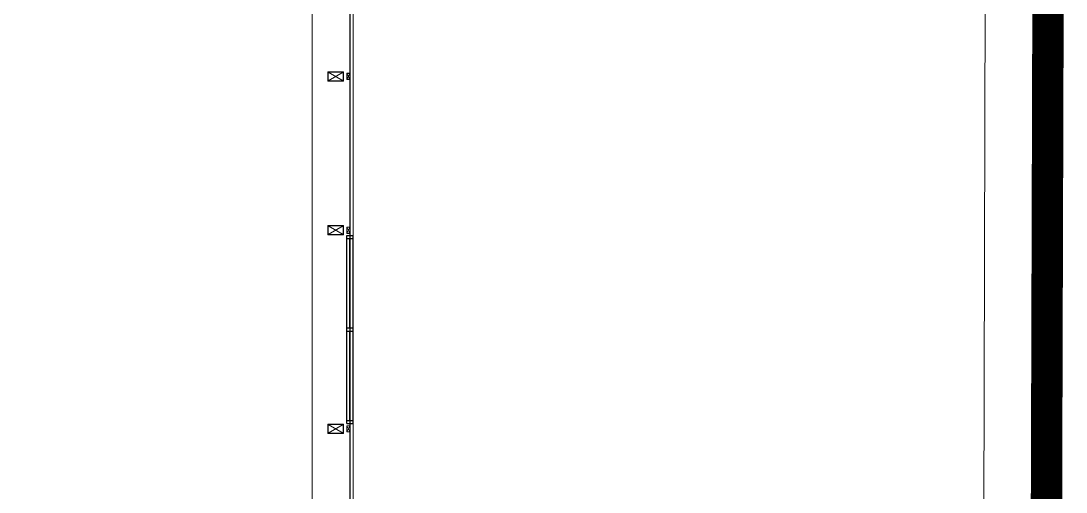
# Model space of a CAD drawing. Header units: millimetres. Extents: x 3546612 to 5615882, y 547008 to 3162891.
# Drawn here: x 5493933 to 5510589, y 2515273 to 2522794 of the extents above; entities that cross this region are included whole.
import ezdxf

# ---------------------------------------------------------------- set-up
doc = ezdxf.new("R2010")
doc.units = ezdxf.units.MM
doc.linetypes.add('XR-평면도$0$PHANTOM', pattern=[63.5, 31.75, -6.35, 6.35, -6.35, 6.35, -6.35])
doc.layers.add('HEB-Area(PC Topping)', color=3, linetype='Continuous')
for name, color, linetype, lineweight in [('XR-평면도$0$A-BOND-LIN1', 9, 'Continuous', 25), ('XR-평면도$0$A-CNTL', 9, 'Continuous', 15), ('XR-평면도$0$A-DWXM-WIND', 9, 'Continuous', 25), ('XR-평면도$0$A-SECT-LIN2', 9, 'Continuous', 20), ('XR-평면도$0$A-SECT-LIN3', 9, 'Continuous', 18), ('XR-평면도$0$A-STXS-SETB', 9, 'Continuous', 20), ('XR-평면도$0$A-WAXM-DRYW', 9, 'Continuous', 25), ('XR-평면도$0$A-WAXM-PANL', 9, 'Continuous', 20), ('XR-평면도$0$A-XXXX-OPEN', 9, 'Continuous', 15)]:
    doc.layers.add(name, color=color, linetype=linetype, lineweight=lineweight)

# ---------------------------------------------------------------- blocks, each defined once
blk = doc.blocks.new('XR-평면도$0$중심선(210216)')
at = {"layer": 'XR-평면도$0$A-CNTL', "ltscale": 300}
blk.add_lwpolyline([(176000, 206000), (176000, -10000)], dxfattribs=at)
blk = doc.blocks.new('XR-평면도$0$win1')
at = {"layer": 'XR-평면도$0$A-DWXM-WIND'}
for p, q in [((-1500, 100), (-1500, 0)), ((-1500, 100), (-1450, 100)), ((-1450, 100), (-1450, 0)), ((-1450, 100), (-25, 100)), ((-1450, 50), (-25, 50)), ((-1450, 0), (-25, 0)), ((-25, 100), (25, 100)), ((-25, 100), (-25, 0)), ((-25, 0), (25, 0)), ((25, 100), (25, 0)), ((25, 100), (1450, 100)), ((25, 50), (1450, 50)), ((25, 0), (1450, 0)), ((1450, 100), (1450, 0)), ((1450, 100), (1500, 100)), ((1500, 100), (1500, 0)), ((-1500, 0), (-1450, 0)), ((1450, 0), (1500, 0))]:
    blk.add_line(p, q, dxfattribs=at)
blk = doc.blocks.new('XR-평면도$0$aw13pan4f~8f')
at = {"layer": 'XR-평면도$0$A-SECT-LIN2'}
for points in [[(2840, 50), (2840, 300), (2990, 300), (2990, 50)], [(6010, 50), (6010, 300), (6160, 300), (6160, 50)], [(8465, 50), (8465, 300), (8615, 300), (8615, 50)], [(50, -50), (-50, -50), (-50, 0), (50, 0)], [(2965, -50), (2865, -50), (2865, 0), (2965, 0)], [(6135, -50), (6035, -50), (6035, 0), (6135, 0)], [(8590, -50), (8490, -50), (8490, 0), (8590, 0)]]:
    blk.add_lwpolyline(points, close=True, dxfattribs=at)
at = {"layer": 'XR-평면도$0$A-SECT-LIN3'}
for points in [[(2846, 56), (2846, 294), (2984, 294), (2984, 56)], [(6016, 56), (6016, 294), (6154, 294), (6154, 56)], [(8471, 56), (8471, 294), (8609, 294), (8609, 56)], [(47, -47), (-47, -47), (-47, -3), (47, -3)], [(2962, -47), (2868, -47), (2868, -3), (2962, -3)], [(6132, -47), (6038, -47), (6038, -3), (6132, -3)], [(8587, -47), (8493, -47), (8493, -3), (8587, -3)]]:
    blk.add_lwpolyline(points, close=True, dxfattribs=at)
at = {"layer": 'XR-평면도$0$A-WAXM-PANL'}
for points in [[(0, -50), (3000, -50)], [(3000, -100), (0, -100)], [(3000, -50), (3000, -100)], [(11000, -50), (6000, -50)], [(6000, -50), (6000, -100)], [(6000, -100), (11000, -100)]]:
    blk.add_lwpolyline(points, dxfattribs=at)
at = {"layer": 'XR-평면도$0$A-XXXX-OPEN'}
for p, q in [((2846, 294), (2984, 56)), ((2984, 294), (2846, 56)), ((6016, 294), (6154, 56)), ((6154, 294), (6016, 56)), ((8471, 294), (8609, 56)), ((8609, 294), (8471, 56)), ((-47, -47), (47, -3)), ((47, -47), (-47, -3)), ((2868, -47), (2962, -3)), ((2962, -47), (2868, -3)), ((6038, -47), (6132, -3)), ((6132, -47), (6038, -3)), ((8493, -47), (8587, -3)), ((8587, -47), (8493, -3))]:
    blk.add_line(p, q, dxfattribs=at)
at = {"layer": 'XR-평면도$0$A-WAXM-DRYW'}
blk.add_blockref('XR-평면도$0$win1', (4500, -100), dxfattribs=at)
blk = doc.blocks.new('XR-평면도$0$aw13aw14 4f~8f')
at = {"rotation": 89.99999999999754}
blk.add_blockref('XR-평면도$0$aw13pan4f~8f', (303243, 1704121), dxfattribs=at)

msp = doc.modelspace()

# ---------------------------------------------------------------- linework, layer by layer
at = {"layer": 'HEB-Area(PC Topping)'}
msp.add_lwpolyline([(5370975.1, 2535967.6), (5494175.1, 2535967.6), (5494175.1, 2525067.6), (5499175.1, 2525067.6), (5499175.1, 2463667.6), (5488125.1, 2463667.6), (5488125.1, 2459167.6), (5487025.1, 2459167.6), (5487025.1, 2458367.6), (5461075.1, 2458367.6), (5461075.1, 2461367.6), (5459075.1, 2461367.6), (5459075.1, 2458367.6), (5443025.1, 2458367.6), (5443025.1, 2457867.6), (5433125.1, 2457867.6), (5433125.1, 2458367.6), (5406075.1, 2458367.6)], dxfattribs=at)
at = {"layer": 'XR-평면도$0$A-BOND-LIN1', "linetype": 'XR-평면도$0$PHANTOM', "ltscale": 200, "const_width": 500}
for points in [[(5341235.8, 2542734.1), (5378005.2, 2543760.9), (5378005.2, 2543760.9), (5378005.2, 2543760.9), (5392012.7, 2540932.2), (5397504, 2539823.3), (5444277.5, 2539786.4), (5451929.7, 2541381.2), (5462301.5, 2543212.4), (5470013.7, 2544390.4), (5506631.1, 2545131.3), (5510219.4, 2541482.1), (5510218.3, 2540738), (5510217.9, 2539386.1), (5510338.6, 2535687.7), (5510100.1, 2457037.4), (5509977.9, 2381795.6), (5509736.2, 2332228.3), (5506115.3, 2328697), (5313876.3, 2328322.4)], [(5341235.8, 2542734.1), (5378005.2, 2543760.9), (5378005.2, 2543760.9), (5378005.2, 2543760.9), (5392012.7, 2540932.2), (5397504, 2539823.3), (5444277.5, 2539786.4), (5451929.7, 2541381.2), (5462301.5, 2543212.4), (5470013.7, 2544390.4), (5506631.1, 2545131.3), (5510219.4, 2541482.1), (5510218.3, 2540738), (5510217.9, 2539386.1), (5510338.6, 2535687.7), (5510100.1, 2457037.4), (5509977.9, 2381795.6), (5509736.2, 2332228.3), (5506115.3, 2328697), (5313876.4, 2328322.4)], [(5341235.8, 2542734.1), (5378005.2, 2543760.9), (5378005.2, 2543760.9), (5378005.2, 2543760.9), (5392012.7, 2540932.2), (5397504, 2539823.3), (5444277.5, 2539786.4), (5451929.7, 2541381.2), (5462301.5, 2543212.4), (5470013.7, 2544390.4), (5506631.1, 2545131.3), (5510219.4, 2541482.1), (5510218.3, 2540738), (5510217.9, 2539386.1), (5510338.6, 2535687.7), (5510100.1, 2457037.4), (5509977.9, 2381795.6), (5509736.2, 2332228.3), (5506115.3, 2328697), (5313876.4, 2328322.4)]]:
    msp.add_lwpolyline(points, dxfattribs=at)
at = {"layer": 'XR-평면도$0$A-STXS-SETB', "color": 4, "ltscale": 500}
for points in [[(5301306.2, 2451010.7), (5328256.5, 2532177.7), (5341570.3, 2541743.1), (5377919.1, 2542758.1), (5391814.8, 2539952), (5397403.7, 2538823.4), (5444380.2, 2538786.3), (5452118.7, 2540399.1), (5462463.9, 2542225.6), (5470099.7, 2543391.9), (5506220.3, 2544122.8), (5509218.8, 2541073.4), (5509218.3, 2540738.9), (5509217.9, 2539369.9), (5509338.5, 2535672.9), (5509100.1, 2457039.7), (5508977.9, 2381798.9), (5508738.3, 2332651.8), (5505707.6, 2329696.2), (5314870.2, 2329324.3), (5314736.4, 2350916.2), (5283059.7, 2396233.8), (5301305.9, 2451009.7, 0.0002413)], [(5301306.2, 2451010.7), (5328256.5, 2532177.7), (5341570.3, 2541743.1), (5377919.1, 2542758.1), (5391814.8, 2539952), (5397403.7, 2538823.4), (5444380.2, 2538786.3), (5452118.7, 2540399.1), (5462463.9, 2542225.6), (5470099.7, 2543391.9), (5506220.3, 2544122.8), (5509218.8, 2541073.4), (5509218.3, 2540738.9), (5509217.9, 2539369.9), (5509338.5, 2535672.9), (5509100.2, 2457039.7), (5508977.9, 2381798.9), (5508738.3, 2332651.8), (5505707.6, 2329696.2), (5314870.2, 2329324.3), (5314736.4, 2350916.2), (5283059.7, 2396233.8), (5301305.9, 2451009.7, 0.0002413)], [(5301306.2, 2451010.7), (5328256.5, 2532177.7), (5341570.3, 2541743.1), (5377919.1, 2542758.1), (5391814.8, 2539952), (5397403.7, 2538823.4), (5444380.2, 2538786.3), (5452118.7, 2540399.1), (5462463.9, 2542225.6), (5470099.7, 2543391.9), (5506220.3, 2544122.8), (5509218.8, 2541073.4), (5509218.3, 2540738.9), (5509217.9, 2539369.9), (5509338.5, 2535672.9), (5509100.2, 2457039.7), (5508977.9, 2381798.9), (5508738.3, 2332651.8), (5505707.6, 2329696.2), (5314870.2, 2329324.3), (5314736.4, 2350916.2), (5283059.7, 2396233.8), (5301305.9, 2451009.7, 0.0002413)]]:
    msp.add_lwpolyline(points, format="xyb", close=True, dxfattribs=at)

# ---------------------------------------------------------------- block references
msp.add_blockref('XR-평면도$0$aw13aw14 4f~8f', (5195882, 809247))
msp.add_blockref('XR-평면도$0$aw13aw14 4f~8f', (5195882, 809247))
msp.add_blockref('XR-평면도$0$aw13aw14 4f~8f', (5195882, 809247))
at = {"layer": 'XR-평면도$0$A-CNTL'}
msp.add_blockref('XR-평면도$0$중심선(210216)', (5322575, 2339367.6), dxfattribs=at)

doc.saveas('drawing.dxf')
